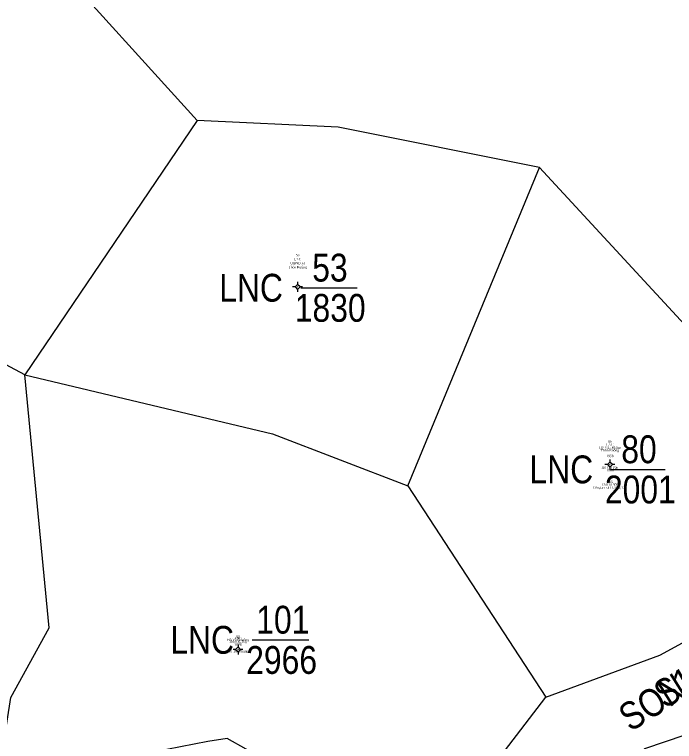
# Model space of a CAD drawing. Header units: metres. Extents: x 545779 to 547235, y 1841259 to 1843294.
# Drawn here: x 546655 to 546738, y 1842753.6 to 1842845.1 of the extents above; entities that cross this region are included whole.
import ezdxf
from ezdxf.enums import TextEntityAlignment as Align

# ---------------------------------------------------------------- set-up
doc = ezdxf.new("R2010")
doc.units = ezdxf.units.M
doc.header["$MEASUREMENT"] = 0
for name, color, linetype, lineweight in [('Level 10', 7, 'Continuous', 0), ('Level 11', 7, 'Continuous', 0), ('Level 13', 7, 'Continuous', 0), ('Level 14', 7, 'Continuous', 0), ('Level 15', 7, 'Continuous', 0), ('Level 31', 7, 'Continuous', 0)]:
    doc.layers.add(name, color=color, linetype=linetype, lineweight=lineweight)
doc.styles.add('Style-vnarialNarrowI', font='vnarialNarrowI.shx')
doc.styles.add('Style-Vntimei', font='Vntimei.shx')

# ---------------------------------------------------------------- blocks, each defined once
blk = doc.blocks.new('N_THUA_83')
at = {"layer": 'Level 13', "color": 230, "linetype": 'Continuous', "lineweight": 13, "flags": 128}
blk.add_lwpolyline([(-1.44, 0), (5.64, 0)], dxfattribs=at)
at = {"layer": 'Level 13', "color": 230, "linetype": 'Continuous', "lineweight": 0, "style": 'Style-vnarialNarrowI'}
blk.add_text('53', height=3.49998, dxfattribs=at).set_placement((2.204633, 0.78), align=Align.CENTER)
blk.add_text('LNC ', height=3.49998, dxfattribs=at).set_placement((-2.601418, -0.00001), align=Align.MIDDLE_RIGHT)
blk.add_text('1830', height=3.49998, dxfattribs=at).set_placement((2.239544, -0.78002), align=Align.TOP_CENTER)
blk = doc.blocks.new('N_THUA_121')
at = {"layer": 'Level 13', "color": 230, "linetype": 'Continuous', "lineweight": 13, "flags": 128}
blk.add_lwpolyline([(-1.48, 0), (5.33, 0)], dxfattribs=at)
at = {"layer": 'Level 13', "color": 230, "linetype": 'Continuous', "lineweight": 0, "style": 'Style-vnarialNarrowI'}
blk.add_text('80', height=3.49998, dxfattribs=at).set_placement((2.04984, 0.78), align=Align.CENTER)
blk.add_text('LNC ', height=3.49998, dxfattribs=at).set_placement((-2.601418, -0.00001), align=Align.MIDDLE_RIGHT)
blk.add_text('2001', height=3.49998, dxfattribs=at).set_placement((2.219544, -0.78002), align=Align.TOP_CENTER)
blk = doc.blocks.new('N_THUA_152')
at = {"layer": 'Level 13', "color": 230, "linetype": 'Continuous', "lineweight": 13, "flags": 128}
blk.add_lwpolyline([(-2.61, 0), (4.52, 0)], dxfattribs=at)
at = {"layer": 'Level 13', "color": 230, "linetype": 'Continuous', "lineweight": 0, "style": 'Style-vnarialNarrowI'}
blk.add_text('101', height=3.49998, dxfattribs=at).set_placement((1.264692, 0.78), align=Align.CENTER)
blk.add_text('LNC ', height=3.49998, dxfattribs=at).set_placement((-3.771418, -0.00001), align=Align.MIDDLE_RIGHT)
blk.add_text('2966', height=3.49998, dxfattribs=at).set_placement((1.113631, -0.78002), align=Align.TOP_CENTER)
blk = doc.blocks.new('N_THUA_1125')
at = {"layer": 'Level 13', "color": 230, "linetype": 'Continuous', "lineweight": 0, "style": 'Style-vnarialNarrowI'}
blk.add_text('SON 870/709', height=3.499978, rotation=359.99998, dxfattribs=at).set_placement((0.137835, 0.004252), align=Align.MIDDLE_CENTER)
blk = doc.blocks.new('CENTRD')
at = {"layer": 'Level 11', "linetype": 'Continuous', "lineweight": 0}
h = blk.add_hatch(color=3, dxfattribs=at)
edge = h.paths.add_edge_path()
edge.add_arc((-0.0025, 0), 1.500056, 0, 360)
at = {"layer": 'Level 11', "color": 3, "linetype": 'Continuous', "lineweight": 0}
for p, q in [((-6.200231, 0), (-12.600469, 0)), ((0, 6.200231), (-6.200231, 0)), ((-6.200231, 0), (0, -6.200231)), ((0, 12.600469), (0, 6.200231)), ((6.200231, 0), (0, 6.200231)), ((0, -6.200231), (6.200231, 0)), ((12.400462, 0), (6.200231, 0)), ((0, -6.200231), (0, -12.600469))]:
    blk.add_line(p, q, dxfattribs=at)

msp = doc.modelspace()

# ---------------------------------------------------------------- linework, layer by layer
at = {"layer": 'Level 10', "color": 7, "linetype": 'Continuous', "lineweight": 0, "flags": 128}
for points in [[(546677.95, 1842831.75), (546639.4, 1842874.25), (546633.15, 1842874.03), (546606.81, 1842849.81)], [(546677.95, 1842831.75), (546656.25, 1842799.75)], [(546721.05, 1842825.86), (546695.7, 1842830.9), (546677.95, 1842831.75)], [(546704.47, 1842785.8), (546721.05, 1842825.86)], [(546721.05, 1842825.86), (546762.12, 1842781.4)], [(546656.25, 1842799.75), (546687.45, 1842792.35), (546704.47, 1842785.8)], [(546704.47, 1842785.8), (546721.84, 1842759.22)], [(546699.45, 1842734.66), (546697.12, 1842741.06), (546691.72, 1842747.57), (546686.51, 1842751.32), (546681.72, 1842754.02), (546679.31, 1842753.64), (546674.14, 1842752.65), (546673.3, 1842751.1), (546674.52, 1842746.97), (546676.19, 1842744.26), (546677.3, 1842739.51), (546676.62, 1842736.64)]]:
    msp.add_lwpolyline(points, dxfattribs=at)
at = {"layer": 'Level 31', "color": 4, "linetype": 'Continuous', "lineweight": 0, "flags": 128}
for points in [[(546656.25, 1842799.75), (546619.41, 1842819.42)], [(546651.01, 1842737), (546654.51, 1842759.18), (546659.32, 1842767.93), (546656.25, 1842799.75)], [(546721.84, 1842759.22), (546736.21, 1842764.49), (546754.29, 1842774.36), (546760.23, 1842778.81), (546762.12, 1842781.4)], [(546702.13, 1842733.49), (546721.84, 1842759.22)], [(546731.3, 1842750.22), (546732.75, 1842751.33), (546734.29, 1842752.77), (546739.38, 1842754.5)]]:
    msp.add_lwpolyline(points, dxfattribs=at)

# ---------------------------------------------------------------- block references
at = {"layer": 'Level 11', "color": 3, "linetype": 'Continuous', "lineweight": 0, "xscale": 0.049998, "yscale": 0.049998, "zscale": 0.049998}
for p in [(546690.6, 1842810.82), (546729.91, 1842788.48), (546683.1, 1842765.22)]:
    msp.add_blockref('CENTRD', p, dxfattribs=at)
at = {"layer": 'Level 13', "color": 230, "linetype": 'Continuous', "lineweight": 0}
for name, p in [('N_THUA_83', (546692.46, 1842810.72)), ('N_THUA_121', (546731.52, 1842787.87)), ('N_THUA_152', (546687.47, 1842766.43))]:
    msp.add_blockref(name, p, dxfattribs=at)
at = {"layer": 'Level 13', "color": 230, "linetype": 'Continuous', "lineweight": 0, "xscale": 1.000001, "yscale": 1.000001, "zscale": 1.000001, "rotation": 32.218228}
msp.add_blockref('N_THUA_1125', (546741.73, 1842762.68), dxfattribs=at)

# ---------------------------------------------------------------- texts
at = {"layer": 'Level 14', "color": 2, "linetype": 'Continuous', "lineweight": 0, "style": 'Style-vnarialNarrowI'}
msp.add_text('S1/709', height=3.5, rotation=29.59874, dxfattribs=at).set_placement((546741.455, 1842762.386), align=Align.MIDDLE_CENTER)
at = {"layer": 'Level 15', "color": 3, "linetype": 'Continuous', "lineweight": 0, "insert": (546690.6, 1842810.77), "char_height": 0.3, "attachment_point": 5, "style": 'Style-Vntimei'}
msp.add_mtext('53\\PLNC\\PUBND x·\\PTh«n Ruéng\\P \\P \\P \\P \\P \\P \\P \\P \\P \\P \\P \\P \\P \\P', dxfattribs=at)
at = {"layer": 'Level 15', "color": 3, "linetype": 'Continuous', "lineweight": 0, "char_height": 0.3, "attachment_point": 5, "style": 'Style-Vntimei'}
for s, insert, line_spacing_factor in [('80\\PLNC\\PHå V¨n Kh©m\\PTh«n Ruéng\\P \\P1958\\P \\P \\P \\PHå ThÞ P¨n\\P1968\\P \\P \\P \\P25/6\\P12/01/1998\\PC«ng an x· H\xadíng T©n\\P', (546729.91, 1842788.43), 0.72), ('101\\PLNC\\PHå V¨n Bu«ng\\PTh«n Ruéng\\P \\P1978\\P \\P \\P \\PHå ThÞ Ph¨ng\\P \\P \\P \\P \\P \\P \\P \\P', (546683.1, 1842765.17), 0.405)]:
    msp.add_mtext(s, dxfattribs=dict(at, insert=insert, line_spacing_factor=line_spacing_factor))

doc.saveas('drawing.dxf')
